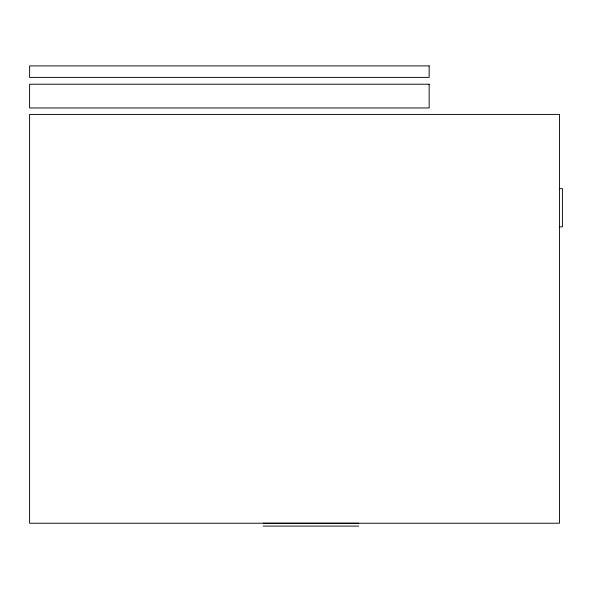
<?xml version="1.0" encoding="UTF-8"?>
<svg xmlns="http://www.w3.org/2000/svg" width="592" height="592" viewBox="0 0 592 592"><rect width="100%" height="100%" fill="white"/><g stroke="black" fill="none" stroke-linecap="round" stroke-linejoin="round"><path stroke-width="0.89" d="M559.529 188.626L562.4 188.626L562.4 226.862L559.529 226.862M263.211 523.269L358.804 523.269M263.211 526.088L358.804 526.088M429.156 65.912L29.6 65.912L29.6 77.382L429.156 77.382L429.156 65.912M429.156 84.219L29.6 84.219L29.6 107.966L429.156 107.966L429.156 84.219M559.529 114.419L29.6 114.419L29.6 523.224L559.529 523.224L559.529 114.419"/></g></svg>
